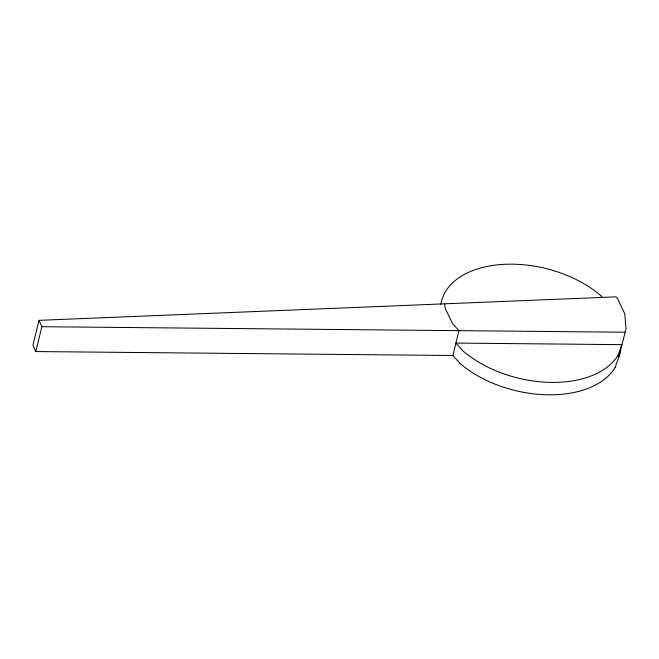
<?xml version="1.0" encoding="UTF-8"?>
<svg xmlns="http://www.w3.org/2000/svg" width="659" height="659" viewBox="0 0 659 659"><rect width="100%" height="100%" fill="white"/><g stroke="black" fill="none" stroke-linecap="round" stroke-linejoin="round"><path stroke-width="0.99" d="M618.793 357.071L626.05 328.808L624.724 313.618L617.285 298.247L616.025 296.847L39.013 320.34L32.95 345.184L35.8 351.552L452.898 355.498L459.504 362.845M35.8 351.552L41.863 326.707L39.013 320.34M452.898 355.498L458.961 330.653L452.511 323.478L445.064 308.107L444.693 303.824M618.126 355.193L621.824 344.649L455.929 343.075L462.536 350.423M615.094 367.623L619.987 353.652L619.814 351.634M41.863 326.707L624.856 332.218M601.189 296.155L602.507 297.613M615.053 367.607A93.001 56.328 13.6 0 1 545.792 394.757A93.001 56.328 13.6 0 1 459.43 362.878M618.093 355.185A93.001 56.328 13.6 0 1 548.823 382.335A93.001 56.328 13.6 0 1 462.461 350.448M440.929 304.392A93.059 56.361 13.6 0 1 504.077 264.341A93.059 56.361 13.6 0 1 601.313 296.105"/></g></svg>
